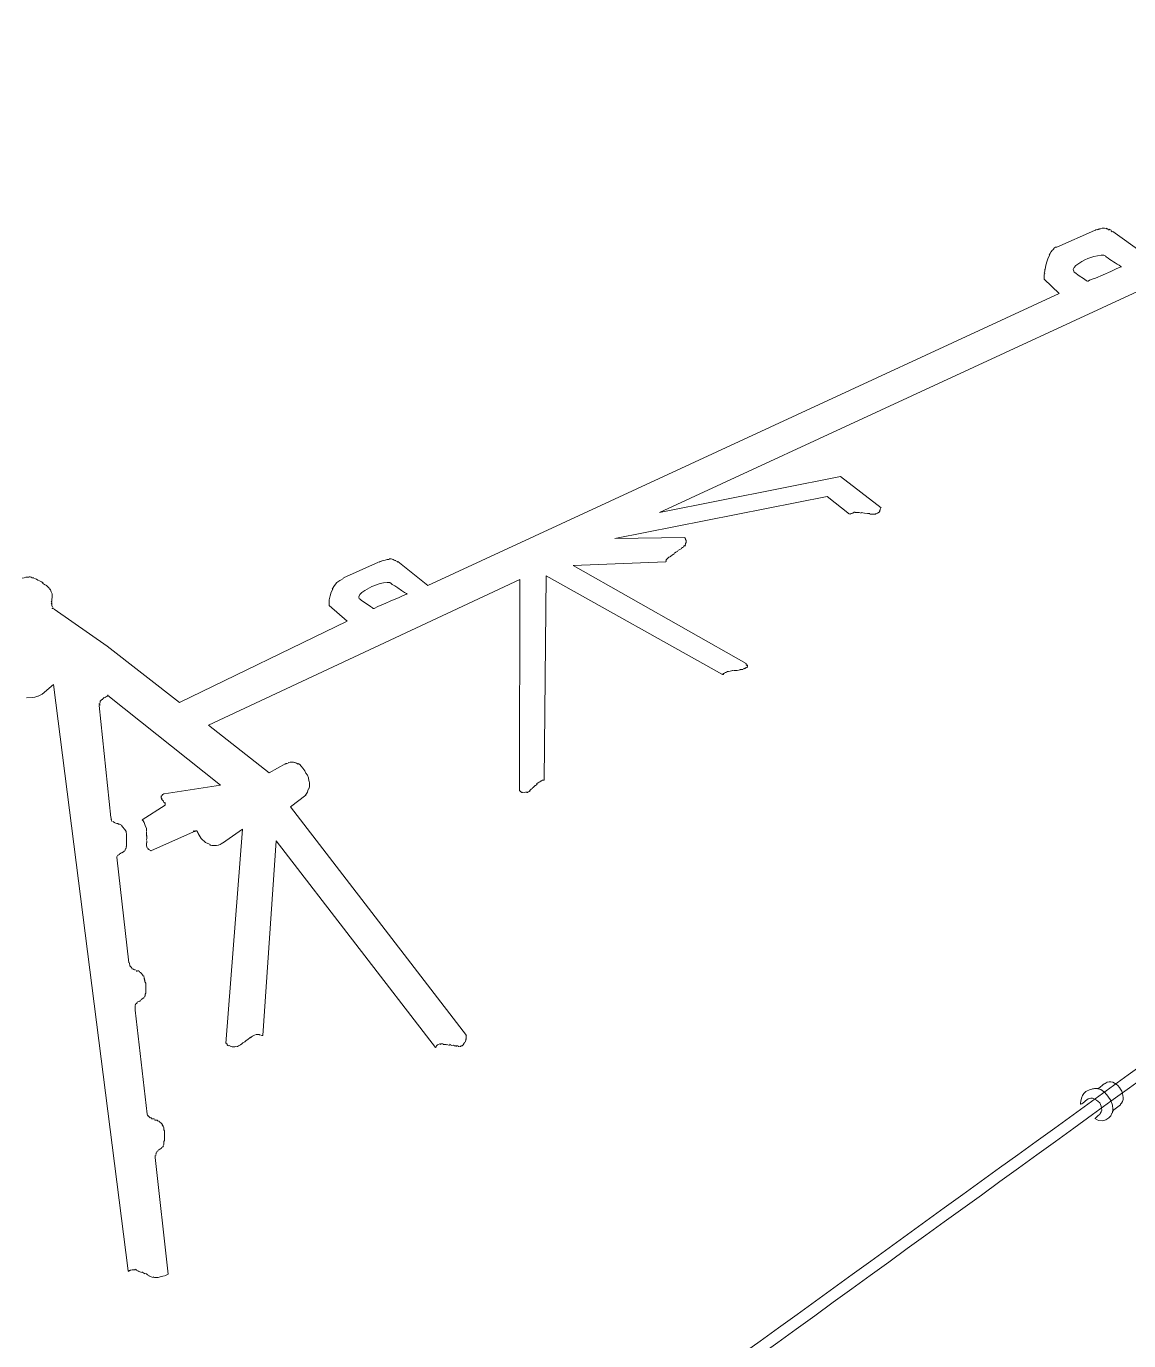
# Model space of a CAD drawing. Extents: x 0 to 593, y 0 to 274.
# Drawn here: x 135.5 to 183.6, y 136.5 to 193.9 of the extents above; entities that cross this region are included whole.
import ezdxf

# ---------------------------------------------------------------- set-up
doc = ezdxf.new("R2010")
doc.units = 0
doc.header["$LTSCALE"] = 0.3
doc.header["$MEASUREMENT"] = 0
doc.layers.add('1', color=1, linetype='CONTINUOUS')

msp = doc.modelspace()

# ---------------------------------------------------------------- linework, layer by layer
at = {"layer": '1', "color": 41, "lineweight": 13}
for points in [[(182.946, 184.931), (184.236, 184.002), (204.33, 193.334), (203.863, 193.888)], [(180.505, 184.237), (182.147, 184.973)], [(182.258, 185.018), (182.213, 184.996), (182.169, 184.973)], [(182.346, 185.041), (182.302, 185.018), (182.258, 184.996)], [(182.413, 185.041), (182.369, 185.041), (182.346, 185.018)], [(182.546, 185.063), (182.479, 185.063), (182.413, 185.041)], [(182.657, 185.041), (182.591, 185.063), (182.524, 185.063)], [(182.724, 185.041), (182.702, 185.041), (182.657, 185.064)], [(182.791, 184.975), (182.768, 184.997), (182.724, 185.019)], [(182.879, 184.975), (182.835, 184.997), (182.79, 185.019)], [(182.924, 184.909), (182.879, 184.953)], [(180.195, 183.903), (180.129, 183.769), (180.085, 183.636)], [(180.239, 184.036), (180.217, 183.969), (180.173, 183.903)], [(180.306, 184.103), (180.284, 184.081), (180.262, 184.036)], [(180.372, 184.17), (180.328, 184.125)], [(180.394, 184.192), (180.372, 184.192), (180.35, 184.17)], [(180.483, 184.236), (180.439, 184.236), (180.394, 184.214)], [(179.975, 183.28), (179.975, 183.192), (179.953, 183.103)], [(180.085, 183.636), (180.019, 183.458), (179.997, 183.258)], [(151.718, 170.508), (153.031, 169.468), (180.599, 182.216), (179.954, 182.836)], [(185.156, 180.118), (185.194, 182.849), (163.148, 172.647), (171.049, 174.221), (172.829, 172.848)], [(179.975, 183.103), (179.953, 183.036), (179.953, 182.992)], [(179.953, 182.992), (179.954, 182.925)], [(179.954, 182.925), (179.954, 182.903)], [(179.954, 182.881), (179.954, 182.858)], [(171.453, 172.579), (170.474, 173.353), (161.197, 171.509), (164.261, 171.561)], [(172.763, 172.715), (172.785, 172.782), (172.807, 172.826)], [(171.586, 172.623), (171.519, 172.601), (171.475, 172.579)], [(171.63, 172.646), (171.586, 172.623), (171.564, 172.623)], [(171.697, 172.668), (171.63, 172.668)], [(171.963, 172.624), (171.875, 172.646), (171.786, 172.646), (171.697, 172.646)], [(171.963, 172.646), (172.097, 172.625), (172.23, 172.603), (172.341, 172.603)], [(172.341, 172.581), (172.385, 172.581)], [(172.385, 172.581), (172.474, 172.581)], [(172.474, 172.581), (172.541, 172.581)], [(172.541, 172.581), (172.585, 172.581), (172.607, 172.604)], [(172.63, 172.604), (172.652, 172.626), (172.674, 172.626)], [(172.674, 172.626), (172.74, 172.671), (172.785, 172.737)], [(164.107, 171.095), (164.151, 171.117), (164.195, 171.139)], [(164.195, 171.161), (164.24, 171.206)], [(164.283, 171.517), (164.261, 171.539), (164.261, 171.561)], [(164.262, 171.25), (164.284, 171.273), (164.284, 171.295)], [(164.262, 171.184), (164.262, 171.206), (164.284, 171.228)], [(164.306, 171.45), (164.283, 171.473), (164.283, 171.495)], [(164.306, 171.406), (164.306, 171.428), (164.283, 171.473)], [(164.284, 171.295), (164.306, 171.339), (164.306, 171.406)], [(151.007, 170.529), (150.941, 170.507), (150.896, 170.484)], [(151.163, 170.574), (151.074, 170.551), (150.985, 170.529)], [(151.34, 170.596), (151.251, 170.596), (151.163, 170.574)], [(151.518, 170.597), (151.429, 170.619), (151.34, 170.619)], [(151.585, 170.553), (151.562, 170.575), (151.518, 170.597)], [(151.651, 170.53), (151.629, 170.553), (151.585, 170.553)], [(163.597, 170.716), (163.553, 170.694), (163.508, 170.649), (163.464, 170.605), (163.442, 170.582), (163.42, 170.56)], [(163.442, 170.56), (163.442, 170.538), (163.42, 170.516)], [(163.797, 170.85), (163.752, 170.827), (163.708, 170.783), (163.663, 170.76), (163.619, 170.716)], [(163.796, 170.872), (163.863, 170.916), (163.952, 170.961)], [(163.952, 170.983), (164.04, 171.028)], [(164.04, 171.028), (164.129, 171.072)], [(149.344, 169.792), (150.874, 170.484)], [(151.718, 170.486), (151.696, 170.508), (151.674, 170.508)], [(163.42, 170.493), (159.379, 170.328), (166.939, 166.061)], [(163.442, 170.516), (163.442, 170.493)], [(135.599, 169.824), (135.466, 169.824), (135.399, 169.801), (135.31, 169.779)], [(135.71, 169.824), (135.666, 169.846), (135.621, 169.846)], [(135.821, 169.802), (135.754, 169.802), (135.71, 169.824)], [(135.932, 169.736), (135.888, 169.758), (135.821, 169.78)], [(136.066, 169.67), (135.999, 169.692), (135.932, 169.736)], [(136.221, 169.581), (136.155, 169.626), (136.066, 169.67)], [(136.333, 169.471), (136.199, 169.559)], [(136.444, 169.382), (136.355, 169.471)], [(136.511, 169.293), (136.488, 169.338), (136.444, 169.382)], [(157.028, 160.485), (157.049, 169.722), (143.453, 163.36), (146.101, 161.279), (146.833, 161.681)], [(149.344, 169.77), (149.189, 169.681), (149.056, 169.591), (148.945, 169.458), (148.857, 169.302)], [(152.099, 169.088), (152.121, 169.088), (152.099, 169.111), (152.01, 169.155), (151.877, 169.243), (151.721, 169.354), (151.587, 169.442), (151.476, 169.509), (151.432, 169.553), (151.365, 169.597), (151.254, 169.597), (151.099, 169.574), (150.943, 169.552), (150.588, 169.418), (150.278, 169.239), (150.145, 169.15), (150.056, 169.061), (150.012, 168.972), (150.034, 168.883), (150.057, 168.861), (150.079, 168.861), (150.123, 168.817), (150.524, 168.551), (150.613, 168.485), (150.635, 168.463), (150.657, 168.463), (150.679, 168.463)], [(165.897, 165.57), (158.203, 169.881), (158.115, 160.954)], [(136.578, 169.183), (136.533, 169.316)], [(136.622, 169.005), (136.622, 169.094), (136.578, 169.183)], [(136.579, 168.739), (136.601, 168.783), (136.601, 168.85)], [(136.601, 168.85), (136.601, 168.872), (136.623, 168.916)], [(136.623, 168.916), (136.622, 169.005)], [(148.768, 169.013), (148.725, 168.836), (148.725, 168.658)], [(148.879, 169.302), (148.812, 169.169), (148.768, 169.013)], [(136.601, 168.716), (136.601, 168.694), (136.579, 168.65)], [(136.601, 168.672), (136.601, 168.605), (136.601, 168.561)], [(136.601, 168.583), (136.646, 168.494)], [(136.624, 168.472), (136.624, 168.45), (136.646, 168.45)], [(136.668, 168.472), (136.69, 168.45)], [(136.691, 168.428), (136.713, 168.428)], [(136.713, 168.428), (139.026, 166.813), (142.185, 164.356), (149.504, 167.905), (148.725, 168.591)], [(148.725, 168.68), (148.725, 168.591)], [(166.939, 166.017), (166.939, 166.039), (166.917, 166.061)], [(166.962, 165.972), (166.94, 165.995)], [(166.984, 165.928), (166.984, 165.995)], [(166.008, 165.637), (165.986, 165.637), (165.963, 165.615), (165.941, 165.615), (165.919, 165.592)], [(165.941, 165.592), (165.941, 165.57), (165.919, 165.57)], [(166.385, 165.749), (166.341, 165.749), (166.296, 165.727), (166.23, 165.726), (166.163, 165.704), (166.119, 165.704), (166.074, 165.682), (166.052, 165.659), (166.008, 165.659)], [(166.407, 165.749), (166.54, 165.749), (166.674, 165.772)], [(166.651, 165.794), (166.74, 165.794)], [(166.74, 165.794), (166.785, 165.794)], [(166.807, 165.817), (166.851, 165.817)], [(166.851, 165.839), (166.873, 165.839), (166.895, 165.861)], [(166.896, 165.839), (166.918, 165.861)], [(166.918, 165.861), (166.94, 165.884)], [(166.94, 165.861), (166.962, 165.884)], [(166.962, 165.884), (166.984, 165.906)], [(139.938, 139.525), (136.677, 165.142), (136.189, 164.718)], [(135.501, 164.561), (135.745, 164.562)], [(135.745, 164.562), (135.856, 164.584), (135.989, 164.629)], [(136.012, 164.629), (136.1, 164.674), (136.189, 164.718)], [(138.677, 164.303), (138.677, 164.258)], [(138.677, 164.214), (139.178, 159.33)], [(138.721, 164.347), (138.699, 164.325), (138.699, 164.303)], [(138.699, 164.281), (138.7, 164.214)], [(138.788, 164.481), (138.743, 164.436), (138.721, 164.414), (138.721, 164.37)], [(138.81, 164.503), (138.832, 164.503), (138.854, 164.525), (138.898, 164.57)], [(138.832, 164.481), (138.81, 164.481)], [(138.921, 164.548), (138.921, 164.57), (138.943, 164.57)], [(138.943, 164.592), (138.965, 164.592), (138.965, 164.614)], [(138.987, 164.592), (139.032, 164.637), (139.054, 164.681)], [(139.054, 164.659), (143.971, 160.741), (141.507, 160.357), (141.485, 160.357)], [(146.922, 161.703), (146.855, 161.681), (146.811, 161.659)], [(147.232, 161.726), (147.166, 161.748), (147.01, 161.748), (146.922, 161.726)], [(147.366, 161.66), (147.299, 161.704), (147.21, 161.726)], [(147.499, 161.572), (147.432, 161.638), (147.366, 161.682)], [(147.655, 161.372), (147.566, 161.483), (147.499, 161.572)], [(147.834, 160.928), (147.811, 161.062), (147.767, 161.173), (147.7, 161.261), (147.655, 161.372)], [(147.857, 160.751), (147.856, 160.84), (147.834, 160.951)], [(157.804, 160.798), (157.782, 160.754), (157.738, 160.731)], [(158.115, 160.954), (158.026, 160.954), (158.004, 160.932), (157.982, 160.932), (157.959, 160.909), (157.915, 160.887), (157.893, 160.865), (157.849, 160.843), (157.826, 160.82), (157.782, 160.798)], [(141.374, 160.268), (141.374, 160.224)], [(141.396, 160.268), (141.396, 160.246), (141.374, 160.246)], [(141.374, 160.224), (141.374, 160.202)], [(141.374, 160.202), (141.374, 160.179)], [(141.396, 160.291), (141.396, 160.268)], [(141.44, 160.335), (141.418, 160.313)], [(141.441, 160.291), (141.418, 160.291), (141.418, 160.268)], [(141.463, 160.335), (141.44, 160.335)], [(141.485, 160.357), (141.463, 160.335)], [(147.702, 160.306), (147.037, 159.794), (154.723, 149.799)], [(147.68, 160.306), (147.769, 160.44)], [(147.769, 160.44), (147.791, 160.506), (147.813, 160.573)], [(147.835, 160.573), (147.857, 160.662), (147.857, 160.751)], [(157.05, 160.485), (157.072, 160.463), (157.117, 160.441)], [(157.095, 160.441), (157.117, 160.419), (157.161, 160.419)], [(157.161, 160.441), (157.25, 160.419), (157.339, 160.442)], [(157.339, 160.419), (157.383, 160.419), (157.405, 160.442)], [(157.428, 160.442), (157.45, 160.464), (157.494, 160.486)], [(157.472, 160.486), (157.56, 160.575)], [(157.583, 160.575), (157.605, 160.62), (157.649, 160.642)], [(157.627, 160.642), (157.716, 160.731)], [(140.555, 159.223), (141.553, 159.869)], [(141.396, 160.18), (141.396, 160.157)], [(141.396, 160.157), (141.419, 160.135)], [(141.397, 160.135), (141.441, 160.091)], [(141.441, 160.091), (141.486, 160.047)], [(141.508, 159.98), (141.486, 160.002), (141.486, 160.024)], [(141.53, 159.958), (141.53, 159.98), (141.508, 159.98), (141.508, 160.002)], [(141.553, 159.891), (141.552, 159.936), (141.552, 159.958), (141.552, 159.98)], [(141.553, 159.869), (141.575, 159.869)], [(139.2, 159.308), (139.2, 159.264), (139.2, 159.241), (139.223, 159.219)], [(139.201, 159.219), (139.245, 159.131)], [(139.29, 159.153), (139.312, 159.131)], [(139.29, 159.131), (139.312, 159.131), (139.334, 159.109)], [(139.312, 159.108), (139.356, 159.109), (139.379, 159.086)], [(139.401, 159.087), (139.445, 159.064), (139.49, 159.065)], [(139.556, 159.042), (139.512, 159.042), (139.49, 159.065)], [(139.645, 158.998), (139.556, 159.042)], [(140.734, 158.712), (140.734, 158.846), (140.689, 158.979), (140.644, 159.112), (140.6, 159.178), (140.555, 159.223)], [(139.779, 158.821), (139.712, 158.91), (139.645, 158.976)], [(139.823, 158.755), (139.801, 158.799), (139.779, 158.821)], [(139.846, 158.666), (139.846, 158.71), (139.823, 158.755)], [(139.868, 158.577), (139.868, 158.621), (139.846, 158.666)], [(139.869, 158.466), (139.868, 158.599)], [(139.869, 158.333), (139.869, 158.466)], [(140.734, 158.513), (140.734, 158.69)], [(140.735, 158.335), (140.757, 158.424), (140.757, 158.535)], [(140.936, 157.869), (142.799, 158.695), (142.799, 158.718), (142.821, 158.718)], [(142.777, 158.74), (142.799, 158.74)], [(142.843, 158.74), (142.843, 158.718), (142.821, 158.718)], [(142.843, 158.718), (142.866, 158.74), (142.888, 158.74), (142.888, 158.718)], [(142.888, 158.762), (142.888, 158.762)], [(142.91, 158.74), (142.932, 158.74), (142.954, 158.74)], [(142.91, 158.74), (142.91, 158.74)], [(142.91, 158.74), (142.91, 158.74)], [(142.932, 158.74), (142.932, 158.74)], [(142.932, 158.718), (142.932, 158.718)], [(142.954, 158.718), (142.977, 158.674), (142.999, 158.607)], [(142.999, 158.629), (143.133, 158.408), (143.311, 158.23)], [(144.199, 149.462), (144.93, 158.812), (144.066, 158.21)], [(139.803, 157.933), (139.825, 157.955), (139.825, 157.977)], [(139.803, 157.888), (139.803, 157.911), (139.825, 157.955)], [(139.847, 158.044), (139.87, 158.088), (139.869, 158.133)], [(139.848, 157.977), (139.847, 158.022), (139.87, 158.044)], [(139.869, 158.222), (139.869, 158.333)], [(139.869, 158.133), (139.869, 158.222)], [(140.735, 158.224), (140.735, 158.179)], [(140.735, 158.202), (140.735, 158.135)], [(140.735, 158.113), (140.735, 158.091), (140.758, 158.068)], [(140.736, 158.068), (140.758, 158.046), (140.758, 158.024)], [(140.757, 158.313), (140.757, 158.224)], [(140.78, 158.002), (140.802, 157.98), (140.825, 157.935)], [(140.825, 157.958), (140.847, 157.935), (140.891, 157.913)], [(140.891, 157.891), (140.914, 157.891), (140.958, 157.869)], [(143.311, 158.23), (143.422, 158.186), (143.533, 158.142)], [(143.511, 158.12), (143.6, 158.098), (143.8, 158.098), (143.866, 158.121)], [(143.889, 158.121), (143.955, 158.143), (144.044, 158.21)], [(153.37, 149.285), (146.397, 158.305), (145.819, 149.799)], [(139.449, 157.599), (139.449, 157.599)], [(139.449, 157.599), (139.971, 152.982)], [(139.471, 157.643), (139.493, 157.688), (139.515, 157.688), (139.493, 157.688)], [(139.626, 157.755), (139.582, 157.755), (139.56, 157.732), (139.56, 157.71), (139.537, 157.71)], [(139.626, 157.777), (139.648, 157.777)], [(139.648, 157.777), (139.67, 157.777)], [(139.67, 157.777), (139.737, 157.822), (139.781, 157.866)], [(139.993, 152.982), (139.994, 152.915), (140.016, 152.893), (140.016, 152.849), (140.105, 152.76)], [(140.105, 152.738), (140.105, 152.716), (140.127, 152.716), (140.149, 152.716), (140.194, 152.694)], [(140.172, 152.693), (140.216, 152.671), (140.261, 152.671)], [(140.327, 152.605), (140.305, 152.627), (140.283, 152.627)], [(140.438, 152.605), (140.394, 152.627), (140.349, 152.627)], [(140.594, 152.406), (140.572, 152.45), (140.527, 152.517), (140.483, 152.561), (140.416, 152.583)], [(140.639, 152.339), (140.617, 152.362), (140.617, 152.406)], [(140.661, 152.251), (140.639, 152.295), (140.639, 152.339)], [(140.662, 152.14), (140.661, 152.206), (140.639, 152.251)], [(140.663, 151.518), (140.685, 151.54), (140.685, 151.585)], [(140.706, 152.029), (140.706, 152.095), (140.684, 152.14)], [(140.685, 151.585), (140.685, 151.607), (140.707, 151.651)], [(140.707, 151.94), (140.706, 152.029)], [(140.707, 151.829), (140.706, 151.962)], [(140.707, 151.74), (140.707, 151.829)], [(140.707, 151.651), (140.707, 151.74)], [(140.264, 151.184), (140.264, 151.162), (140.242, 151.139)], [(140.264, 151.139), (140.242, 151.117), (140.242, 151.095), (140.242, 151.05)], [(140.242, 151.028), (140.243, 150.939)], [(140.331, 151.228), (140.287, 151.184)], [(140.353, 151.251), (140.331, 151.251), (140.309, 151.228)], [(140.397, 151.295), (140.375, 151.295), (140.353, 151.273)], [(140.486, 151.318), (140.464, 151.318), (140.419, 151.295)], [(140.486, 151.362), (140.508, 151.362), (140.53, 151.384)], [(140.53, 151.384), (140.53, 151.406), (140.552, 151.407)], [(140.552, 151.407), (140.619, 151.451), (140.663, 151.54)], [(140.243, 150.962), (140.243, 150.917)], [(140.243, 150.917), (140.765, 146.367)], [(144.199, 149.484), (144.243, 149.462), (144.266, 149.417)], [(144.243, 149.417), (144.288, 149.373), (144.332, 149.351)], [(144.355, 149.373), (144.443, 149.329)], [(144.421, 149.329), (144.488, 149.307), (144.599, 149.307), (144.643, 149.33)], [(144.666, 149.33), (144.71, 149.33), (144.754, 149.352)], [(144.754, 149.352), (144.843, 149.397)], [(144.843, 149.397), (144.909, 149.441), (144.954, 149.486)], [(144.954, 149.486), (145.042, 149.53), (145.109, 149.597)], [(145.286, 149.731), (145.242, 149.686), (145.198, 149.664), (145.153, 149.619), (145.109, 149.597)], [(145.708, 149.821), (145.663, 149.843), (145.53, 149.842), (145.464, 149.82), (145.375, 149.775), (145.331, 149.753), (145.286, 149.709)], [(145.819, 149.799), (145.775, 149.799), (145.73, 149.821)], [(153.547, 149.441), (153.458, 149.396), (153.414, 149.352), (153.392, 149.307), (153.37, 149.285)], [(153.636, 149.441), (153.592, 149.441), (153.569, 149.419)], [(153.703, 149.441), (153.614, 149.441)], [(153.769, 149.419), (153.703, 149.419)], [(153.858, 149.397), (153.814, 149.419), (153.791, 149.419)], [(153.969, 149.375), (153.903, 149.397), (153.858, 149.419)], [(153.969, 149.42), (154.014, 149.397), (154.08, 149.375)], [(154.08, 149.375), (154.147, 149.376), (154.191, 149.353)], [(154.191, 149.353), (154.236, 149.354), (154.28, 149.332)], [(154.258, 149.354), (154.347, 149.354)], [(154.347, 149.332), (154.413, 149.332)], [(154.436, 149.332), (154.458, 149.332), (154.48, 149.354)], [(154.48, 149.354), (154.524, 149.354), (154.569, 149.399)], [(154.569, 149.399), (154.613, 149.466), (154.635, 149.51)], [(154.657, 149.51), (154.701, 149.643)], [(154.679, 149.643), (154.701, 149.666), (154.701, 149.71)], [(154.701, 149.71), (154.701, 149.799)], [(182.618, 147.715), (182.573, 147.693), (182.507, 147.648), (182.374, 147.537), (182.307, 147.492), (182.241, 147.492), (182.107, 147.469), (181.952, 147.447), (181.775, 147.358), (181.686, 147.269), (181.62, 147.18), (181.576, 147.068), (181.554, 146.935), (181.532, 146.846), (181.532, 146.802), (181.554, 146.802), (181.598, 146.824)], [(182.063, 147.469), (182.152, 147.492), (182.241, 147.492), (182.418, 147.448), (182.596, 147.315), (182.73, 147.16), (182.864, 146.961), (182.931, 146.761), (182.953, 146.583), (182.932, 146.428)], [(182.064, 147.07), (182.242, 146.981), (182.375, 146.871), (182.442, 146.715), (182.465, 146.538), (182.443, 146.471), (182.399, 146.404), (182.377, 146.36), (182.355, 146.338), (182.31, 146.315), (182.222, 146.226), (182.177, 146.182), (182.155, 146.182), (182.266, 146.115), (182.333, 146.093), (182.511, 146.072), (182.644, 146.116), (182.777, 146.205), (182.865, 146.295), (182.909, 146.406), (182.932, 146.428), (182.931, 146.495), (182.954, 146.495), (182.998, 146.561), (183.22, 146.739), (183.286, 146.784), (183.286, 146.806), (183.33, 146.851)], [(140.765, 146.367), (140.787, 146.322), (140.809, 146.3)], [(140.787, 146.3), (140.832, 146.278), (140.854, 146.256), (140.899, 146.211)], [(140.921, 146.212), (140.943, 146.212), (140.965, 146.189)], [(140.943, 146.189), (140.965, 146.167), (141.01, 146.167), (141.054, 146.167), (141.099, 146.145)], [(141.165, 146.101), (141.121, 146.101), (141.099, 146.123)], [(141.254, 146.057), (141.21, 146.101), (141.165, 146.101)], [(141.454, 145.88), (141.41, 145.946), (141.365, 145.991), (141.321, 146.013), (141.276, 146.057)], [(141.477, 145.813), (141.432, 145.902)], [(141.499, 145.724), (141.499, 145.769), (141.477, 145.791)], [(141.522, 145.636), (141.499, 145.68), (141.499, 145.724)], [(141.501, 145.169), (141.523, 145.214), (141.523, 145.258)], [(141.522, 145.525), (141.522, 145.636)], [(141.522, 145.369), (141.522, 145.525)], [(141.523, 145.258), (141.522, 145.369)], [(141.257, 144.769), (141.235, 144.769), (141.213, 144.747), (141.191, 144.702), (141.169, 144.658)], [(141.257, 144.791), (141.279, 144.814), (141.324, 144.836)], [(141.302, 144.836), (141.324, 144.836), (141.346, 144.858)], [(141.346, 144.858), (141.39, 144.88), (141.412, 144.925)], [(141.435, 144.925), (141.457, 144.947), (141.479, 144.992)], [(141.479, 145.014), (141.501, 145.058), (141.501, 145.103)], [(141.501, 145.081), (141.501, 145.169)], [(141.125, 144.569), (141.125, 144.502)], [(141.125, 144.524), (141.125, 144.48)], [(141.125, 144.48), (141.693, 139.374)], [(141.169, 144.68), (141.169, 144.658), (141.147, 144.636)], [(141.147, 144.613), (141.147, 144.569)], [(140.005, 139.548), (139.983, 139.526), (139.938, 139.503)], [(140.227, 139.571), (140.116, 139.57), (140.049, 139.548), (140.005, 139.526)], [(140.316, 139.571), (140.271, 139.571), (140.227, 139.593)], [(140.405, 139.504), (140.36, 139.527), (140.293, 139.549)], [(140.516, 139.46), (140.427, 139.504)], [(140.671, 139.394), (140.538, 139.483)], [(140.671, 139.416), (140.738, 139.394), (140.782, 139.35)], [(140.782, 139.35), (140.871, 139.306)], [(140.849, 139.306), (140.938, 139.261), (141.027, 139.24)], [(141.027, 139.262), (141.094, 139.24), (141.249, 139.24), (141.338, 139.262)], [(141.338, 139.262), (141.515, 139.307)], [(141.538, 139.307), (141.604, 139.33), (141.693, 139.374)]]:
    msp.add_lwpolyline(points, dxfattribs=at)
for points in [[(142.413, 117.66), (142.436, 117.66, -0.000077), (245.944, 192.594), (245.966, 192.594)], [(142.567, 118.393), (142.633, 118.438, -0.000109), (245.522, 192.837), (245.544, 192.86)], [(181.329, 183.439), (181.263, 183.35), (181.218, 183.261), (181.241, 183.195), (181.263, 183.15), (181.33, 183.106), (181.441, 183.018), (181.708, 182.841), (181.797, 182.774), (181.841, 182.752), (181.864, 182.752), (181.93, 182.797), (182.041, 182.842), (182.196, 182.886), (182.862, 183.177), (183.128, 183.311), (183.239, 183.355), (183.305, 183.378), (183.327, 183.378), (183.305, 183.4, -0.029295), (182.66, 183.82), (182.638, 183.82), (182.638, 183.842), (182.549, 183.886), (182.438, 183.886)]]:
    msp.add_lwpolyline(points, format="xyb", dxfattribs=at)
for points in [[(179.954, 182.836), (179.954, 182.858)], [(139.449, 157.621), (139.449, 157.643)]]:
    msp.add_lwpolyline(points, close=True, dxfattribs=at)
for points in [[(182.438, 183.886), (181.976, 183.844), (181.711, 183.701), (181.329, 183.439)], [(150.679, 168.463), (151.12, 168.677), (151.638, 168.865), (152.099, 169.088)], [(183.33, 146.851), (183.598, 147.221), (183.044, 148.031), (182.618, 147.715)], [(181.598, 146.824), (181.751, 146.929), (181.863, 147.101), (182.064, 147.07)]]:
    msp.add_open_spline(points, degree=3, dxfattribs=at)

doc.saveas('drawing.dxf')
